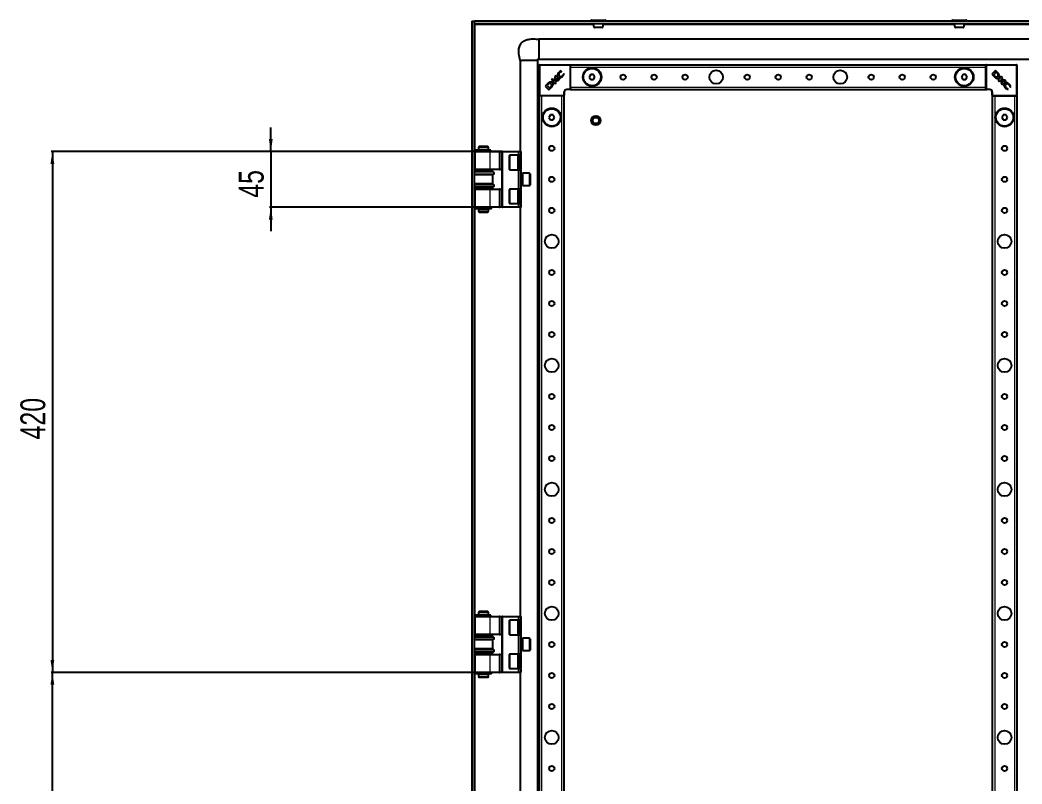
# Model space of a CAD drawing. Header units: millimetres. Extents: x -1134 to 2940, y -1538 to 1219.
# Drawn here: x -1134 to -326, y -59 to 557 of the extents above; entities that cross this region are included whole.
import ezdxf

# ---------------------------------------------------------------- set-up
doc = ezdxf.new("R2010")
doc.units = ezdxf.units.MM
doc.layers.add('FORMAT', color=7, linetype='Continuous')
doc.styles.add('SLDTEXTSTYLE0', font='TXT', dxfattribs={"width": 0.75})
doc.dimstyles.new('SLDDIMSTYLE0', dxfattribs={"dimtxt": 20, "dimasz": 10, "dimexe": 0, "dimexo": 0.0625, "dimgap": 5, "dimtad": 2, "dimdec": 1, "dimrnd": 1e-09, "dimzin": 12, "dimdsep": 46, "dimtxsty": 'SLDTEXTSTYLE0', "dimsah": 1, "dimcen": 0.09, "dimadec": 0, "dimazin": 3, "dimtfac": 1, "dimtofl": 0, "dimtmove": 0, "dimatfit": 3, "dimfxl": 0, "dimfrac": 2, "dimtolj": 1, "dimtzin": 12, "dimarcsym": 0})
doc.dimstyles.new('SLDDIMSTYLE1', dxfattribs={"dimtxt": 20, "dimasz": 10, "dimexe": 0, "dimexo": 0.0625, "dimgap": 5, "dimtad": 2, "dimdec": 1, "dimrnd": 1e-09, "dimzin": 12, "dimdsep": 46, "dimtxsty": 'SLDTEXTSTYLE0', "dimsah": 1, "dimcen": 0.09, "dimadec": 0, "dimazin": 3, "dimtfac": 1, "dimtmove": 0, "dimatfit": 0, "dimfxl": 0, "dimfrac": 2, "dimtolj": 1, "dimtzin": 12, "dimarcsym": 0})

# ---------------------------------------------------------------- blocks, each defined once
blk = doc.blocks.new('_D_6')
at = {"layer": 'FORMAT'}
for p, q in [((-766.75, 451.28), (-1108.51, 451.28)), ((-1107.51, 451.28), (-1107.51, 31.28)), ((-755.14, 31.28), (-1108.51, 31.28))]:
    blk.add_line(p, q, dxfattribs=at)
for points in [[(-1107.51, 451.28), (-1109.05, 441.28), (-1105.98, 441.28)], [(-1107.51, 31.28), (-1105.98, 41.28), (-1109.05, 41.28)]]:
    blk.add_solid(points, dxfattribs=at)
at = {"layer": 'FORMAT', "insert": (-1133.3, 219.12), "char_height": 20, "attachment_point": 1, "rotation": 90, "style": 'SLDTEXTSTYLE0'}
blk.add_mtext('420', dxfattribs=at)
blk = doc.blocks.new('_D_7')
at = {"layer": 'FORMAT'}
for p, q in [((-744.75, 31.28), (-1108.51, 31.28)), ((-1107.51, -473.72), (-1107.51, 31.28)), ((-744.75, -473.72), (-1108.51, -473.72))]:
    blk.add_line(p, q, dxfattribs=at)
for points in [[(-1107.51, 31.28), (-1109.05, 21.28), (-1105.98, 21.28)], [(-1107.51, -473.72), (-1105.98, -463.72), (-1109.05, -463.72)]]:
    blk.add_solid(points, dxfattribs=at)
at = {"layer": 'FORMAT', "insert": (-1133.3, -243.38), "char_height": 20, "attachment_point": 1, "rotation": 90, "style": 'SLDTEXTSTYLE0'}
blk.add_mtext('505', dxfattribs=at)
blk = doc.blocks.new('_D_10')
at = {"layer": 'FORMAT'}
for p, q in [((-931.44, 451.28), (-931.44, 470.51)), ((-744.75, 451.28), (-932.44, 451.28)), ((-931.44, 451.28), (-931.44, 406.28)), ((-744.75, 406.28), (-932.44, 406.28)), ((-931.44, 406.28), (-931.44, 387.05))]:
    blk.add_line(p, q, dxfattribs=at)
for points in [[(-931.44, 451.28), (-929.91, 461.28), (-932.98, 461.28)], [(-931.44, 406.28), (-932.98, 396.28), (-929.91, 396.28)]]:
    blk.add_solid(points, dxfattribs=at)
at = {"layer": 'FORMAT', "insert": (-957.23, 414), "char_height": 20, "attachment_point": 1, "rotation": 90, "style": 'SLDTEXTSTYLE0'}
blk.add_mtext('45', dxfattribs=at)

msp = doc.modelspace()

# ---------------------------------------------------------------- linework, layer by layer
at = {"color": 7, "linetype": 'Continuous', "lineweight": 25}
for p, q in [((-672.94, 557.28), (-661.94, 557.28)), ((-381.94, 557.28), (-373.43, 557.28)), ((-373.43, 557.28), (-370.94, 557.28)), ((-769.44, 556.28), (-769.44, -998.72)), ((-769.44, 556.28), (-767.44, 556.28)), ((-767.44, 556.28), (-767.44, -998.72)), ((-276.74, 556.28), (-767.14, 556.28)), ((-767.14, 554.28), (-767.14, 556.28)), ((-276.74, 554.28), (-767.14, 554.28)), ((-766.84, 553.68), (-767.04, 554.28)), ((-673.19, 557.03), (-673.19, 556.28)), ((-661.69, 556.28), (-661.69, 557.03)), ((-382.19, 557.03), (-382.19, 556.28)), ((-370.69, 556.28), (-370.69, 557.03)), ((-715.44, 541.78), (-715.44, 526.11)), ((-282.44, 541.78), (-715.44, 541.78)), ((-715.44, 525.78), (-290.56, 525.78)), ((-730.44, 524.78), (-730.44, 451.28)), ((-727.16, 524.78), (-729.46, 524.78)), ((-727.01, 524.78), (-727.16, 524.78)), ((-719.87, 524.78), (-727.01, 524.78)), ((-719.81, 524.78), (-719.87, 524.78)), ((-717.42, 524.78), (-719.81, 524.78)), ((-716.55, 524.78), (-717.42, 524.78)), ((-716.44, 524.78), (-716.44, -967.22)), ((-714.94, 496.58), (-714.94, 520.98)), ((-714.64, 521.28), (-690.24, 521.28)), ((-689.94, 520.98), (-689.94, 521.28)), ((-689.94, 521.28), (-354.94, 521.28)), ((-689.94, 520.98), (-689.94, 520.34)), ((-689.94, 519.28), (-689.94, 520.34)), ((-689.94, 503.28), (-689.94, 519.28)), ((-354.94, 520.98), (-354.94, 521.28)), ((-354.94, 520.34), (-354.94, 520.98)), ((-354.94, 519.28), (-354.94, 520.34)), ((-354.94, 503.28), (-354.94, 519.28)), ((-354.64, 521.28), (-330.24, 521.28)), ((-329.94, 520.98), (-329.94, 496.58)), ((-704.24, 509.94), (-705.29, 508.89)), ((-705.29, 508.89), (-702.33, 505.93)), ((-702.85, 508.55), (-704.24, 509.94)), ((-702.36, 511.82), (-702.85, 508.55)), ((-701.57, 512.61), (-702.36, 511.82)), ((-702.04, 509.52), (-701.57, 512.61)), ((-698.57, 509.7), (-702.04, 509.52)), ((-699.85, 508.41), (-698.57, 509.7)), ((-697, 515.74), (-697.34, 516.43)), ((-697.14, 515.6), (-697, 515.74)), ((-695.19, 514.17), (-695.3, 514.06)), ((-694.94, 513.66), (-695.19, 514.17)), ((-673.59, 513.28), (-674.75, 511.28)), ((-674.75, 511.28), (-673.59, 509.28)), ((-671.28, 513.28), (-673.59, 513.28)), ((-673.59, 509.28), (-671.28, 509.28)), ((-670.13, 511.28), (-671.28, 513.28)), ((-671.28, 509.28), (-670.13, 511.28)), ((-373.59, 513.28), (-374.75, 511.28)), ((-374.75, 511.28), (-373.59, 509.28)), ((-371.28, 513.28), (-373.59, 513.28)), ((-373.59, 509.28), (-371.28, 509.28)), ((-370.13, 511.28), (-371.28, 513.28)), ((-371.28, 509.28), (-370.13, 511.28)), ((-347.33, 516.64), (-350.29, 513.68)), ((-350.29, 513.68), (-348.4, 511.79)), ((-346.63, 515.11), (-348.81, 512.93)), ((-348.81, 512.93), (-348.13, 512.27)), ((-348.4, 511.79), (-348.38, 511.77)), ((-345.34, 514.64), (-347.33, 516.64)), ((-345.89, 514.39), (-346.63, 515.11)), ((-342.33, 511.63), (-345.29, 508.67)), ((-344.23, 507.61), (-342.99, 508.86)), ((-342.99, 508.86), (-342.81, 506.2)), ((-342.67, 509.2), (-341.28, 510.59)), ((-339.41, 508.71), (-342.67, 509.2)), ((-341.28, 510.59), (-342.33, 511.63)), ((-708.3, 505.88), (-710.29, 503.89)), ((-710.29, 503.89), (-707.33, 500.93)), ((-708.05, 505.33), (-708.77, 504.59)), ((-708.77, 504.59), (-706.59, 502.41)), ((-707.33, 500.93), (-705.44, 502.82)), ((-706.59, 502.41), (-705.93, 503.09)), ((-705.44, 502.82), (-705.42, 502.84)), ((-702.51, 508.23), (-699.85, 508.41)), ((-701.27, 506.99), (-702.51, 508.23)), ((-702.33, 505.93), (-701.27, 506.99)), ((-690.24, 501.28), (-692.94, 501.28)), ((-689.94, 502.23), (-689.94, 503.28)), ((-689.94, 502.23), (-689.94, 501.58)), ((-689.94, 501.28), (-689.94, 501.58)), ((-689.94, 501.28), (-354.94, 501.28)), ((-354.94, 502.23), (-354.94, 503.28)), ((-354.94, 501.58), (-354.94, 502.23)), ((-354.94, 501.28), (-354.94, 501.58)), ((-351.94, 501.28), (-354.64, 501.28)), ((-345.29, 508.67), (-344.23, 507.61)), ((-342.81, 506.2), (-341.53, 504.91)), ((-341.71, 508.38), (-338.61, 507.91)), ((-341.53, 504.91), (-341.71, 508.38)), ((-338.61, 507.91), (-339.41, 508.71)), ((-337.57, 501.29), (-337.06, 501.53)), ((-337.06, 501.53), (-337.16, 501.64)), ((-335.62, 503.48), (-335.48, 503.35)), ((-335.48, 503.35), (-334.8, 503.68)), ((-714.94, -938.72), (-714.94, 496.28)), ((-714.64, 496.28), (-714.94, 496.28)), ((-713.99, 496.28), (-714.64, 496.28)), ((-712.94, 496.28), (-713.99, 496.28)), ((-696.94, 496.28), (-712.94, 496.28)), ((-695.89, 496.28), (-696.94, 496.28)), ((-695.24, 496.28), (-695.89, 496.28)), ((-694.94, 496.28), (-695.24, 496.28)), ((-694.94, 499.28), (-694.94, 496.58)), ((-694.94, -938.72), (-694.94, 496.28)), ((-349.94, 496.58), (-349.94, 499.28)), ((-349.94, 496.28), (-349.94, -938.72)), ((-349.94, 496.28), (-349.64, 496.28)), ((-348.99, 496.28), (-349.64, 496.28)), ((-348.99, 496.28), (-347.94, 496.28)), ((-347.94, 496.28), (-331.94, 496.28)), ((-331.94, 496.28), (-330.89, 496.28)), ((-330.24, 496.28), (-330.89, 496.28)), ((-330.24, 496.28), (-329.94, 496.28)), ((-329.94, 496.28), (-329.94, -938.72)), ((-706.09, 480.78), (-707.25, 478.78)), ((-707.25, 478.78), (-706.09, 476.78)), ((-703.78, 480.78), (-706.09, 480.78)), ((-706.09, 476.78), (-703.78, 476.78)), ((-702.63, 478.78), (-703.78, 480.78)), ((-703.78, 476.78), (-702.63, 478.78)), ((-341.09, 480.78), (-342.25, 478.78)), ((-342.25, 478.78), (-341.09, 476.78)), ((-338.78, 480.78), (-341.09, 480.78)), ((-341.09, 476.78), (-338.78, 476.78)), ((-337.63, 478.78), (-338.78, 480.78)), ((-338.78, 476.78), (-337.63, 478.78)), ((-767.09, 452.48), (-767.09, 451.58)), ((-754.1, 452.48), (-767.09, 452.48)), ((-763.36, 455.53), (-763.94, 454.53)), ((-763.94, 454.53), (-763.94, 452.53)), ((-760.47, 454.53), (-763.94, 454.53)), ((-763.94, 452.53), (-760.47, 452.53)), ((-763.44, 452.53), (-763.44, 452.48)), ((-763.36, 455.53), (-760.39, 455.53)), ((-755.94, 454.53), (-760.47, 454.53)), ((-760.47, 452.53), (-755.94, 452.53)), ((-760.39, 455.53), (-756.52, 455.53)), ((-755.94, 454.53), (-756.52, 455.53)), ((-756.44, 452.48), (-756.44, 452.53)), ((-755.94, 452.53), (-755.94, 454.53)), ((-754.02, 452.48), (-754.1, 452.48)), ((-754.02, 451.58), (-754.02, 452.48)), ((-754, 452.48), (-754.02, 452.48)), ((-754, 451.58), (-754, 452.48)), ((-754.1, 451.58), (-767.09, 451.58)), ((-766.94, 451.08), (-766.94, 436.98)), ((-766.74, 451.28), (-755.13, 451.28)), ((-763.94, 451.53), (-763.94, 451.28)), ((-763.94, 451.53), (-760.47, 451.53)), ((-763.44, 451.58), (-763.44, 451.53)), ((-760.47, 451.53), (-755.94, 451.53)), ((-756.44, 451.53), (-756.44, 451.58)), ((-755.94, 451.28), (-755.94, 451.53)), ((-755.13, 451.28), (-747.24, 451.28)), ((-754.02, 451.58), (-754.1, 451.58)), ((-754, 451.58), (-754.02, 451.58)), ((-746.96, 451.28), (-747.24, 451.28)), ((-746.96, 451.28), (-744.74, 451.28)), ((-744.94, 406.48), (-744.94, 451.08)), ((-744.74, 451.28), (-731.52, 451.28)), ((-738.94, 447.98), (-738.94, 436.88)), ((-731.56, 448.28), (-738.64, 448.28)), ((-731.94, 447.98), (-731.94, 436.88)), ((-730.24, 448.28), (-731.56, 448.28)), ((-731.52, 451.28), (-730.14, 451.28)), ((-731.44, 448.58), (-731.44, 451.08)), ((-729.94, 451.08), (-729.94, 448.58)), ((-729.94, 447.98), (-729.94, 448.58)), ((-729.94, 447.98), (-729.94, 436.88)), ((-755.13, 436.78), (-766.74, 436.78)), ((-763.94, 436.78), (-763.94, 435.78)), ((-755.94, 435.78), (-755.94, 436.78)), ((-747.24, 436.78), (-755.13, 436.78)), ((-747.24, 436.78), (-746.96, 436.78)), ((-746.44, 436.78), (-746.96, 436.78)), ((-738.64, 436.58), (-731.56, 436.58)), ((-731.56, 436.58), (-730.24, 436.58)), ((-731.44, 421.28), (-731.44, 436.28)), ((-729.94, 436.28), (-729.94, 436.88)), ((-729.94, 436.28), (-729.94, 421.28)), ((-767.44, 435.78), (-752.44, 435.78)), ((-752.44, 435.18), (-767.44, 435.18)), ((-752.44, 432.38), (-767.44, 432.38)), ((-752.44, 435.18), (-752.44, 435.78)), ((-751.74, 434.5), (-752.44, 435.18)), ((-752.44, 432.38), (-751.74, 433.07)), ((-752.44, 425.18), (-752.44, 432.38)), ((-728.69, 431.78), (-729.94, 431.78)), ((-723.04, 433.78), (-728.44, 433.78)), ((-728.44, 433.78), (-728.44, 423.78)), ((-722.44, 433.18), (-722.44, 424.38)), ((-752.44, 425.18), (-767.44, 425.18)), ((-752.44, 422.38), (-767.44, 422.38)), ((-767.44, 421.78), (-752.44, 421.78)), ((-766.94, 420.58), (-766.94, 406.48)), ((-766.74, 420.78), (-755.13, 420.78)), ((-763.94, 421.78), (-763.94, 420.78)), ((-755.94, 420.78), (-755.94, 421.78)), ((-755.13, 420.78), (-747.24, 420.78)), ((-751.74, 424.5), (-752.44, 425.18)), ((-752.44, 422.38), (-751.74, 423.07)), ((-752.44, 421.78), (-752.44, 422.38)), ((-746.96, 420.78), (-747.24, 420.78)), ((-746.96, 420.78), (-746.44, 420.78)), ((-738.94, 420.68), (-738.94, 409.58)), ((-731.56, 420.98), (-738.64, 420.98)), ((-731.94, 420.68), (-731.94, 409.58)), ((-730.24, 420.98), (-731.56, 420.98)), ((-729.94, 425.78), (-728.69, 425.78)), ((-729.94, 420.68), (-729.94, 421.28)), ((-729.94, 420.68), (-729.94, 409.58)), ((-728.44, 423.78), (-723.04, 423.78)), ((-767.09, 405.98), (-767.09, 405.08)), ((-753.62, 405.98), (-767.09, 405.98)), ((-753.62, 405.08), (-767.09, 405.08)), ((-755.13, 406.28), (-766.74, 406.28)), ((-763.94, 406.28), (-763.94, 406.03)), ((-763.94, 406.03), (-760.47, 406.03)), ((-763.94, 405.03), (-763.94, 403.03)), ((-763.94, 405.03), (-760.47, 405.03)), ((-763.44, 406.03), (-763.44, 405.98)), ((-763.44, 405.08), (-763.44, 405.03)), ((-760.47, 406.03), (-755.94, 406.03)), ((-760.47, 405.03), (-755.94, 405.03)), ((-756.44, 405.98), (-756.44, 406.03)), ((-756.44, 405.03), (-756.44, 405.08)), ((-755.94, 406.03), (-755.94, 406.28)), ((-755.94, 403.03), (-755.94, 405.03)), ((-747.24, 406.28), (-755.13, 406.28)), ((-753.57, 405.98), (-753.62, 405.98)), ((-753.57, 405.08), (-753.62, 405.08)), ((-753.57, 405.08), (-753.57, 405.98)), ((-747.24, 406.28), (-746.96, 406.28)), ((-744.74, 406.28), (-746.96, 406.28)), ((-731.52, 406.28), (-744.74, 406.28)), ((-738.64, 409.28), (-731.56, 409.28)), ((-731.56, 409.28), (-730.24, 409.28)), ((-730.14, 406.28), (-731.52, 406.28)), ((-731.44, 406.48), (-731.44, 408.98)), ((-730.44, 406.28), (-730.44, 76.28)), ((-729.94, 408.98), (-729.94, 409.58)), ((-729.94, 408.98), (-729.94, 406.48)), ((-763.94, 403.03), (-763.36, 402.03)), ((-763.94, 403.03), (-755.94, 403.03)), ((-756.52, 402.03), (-763.36, 402.03)), ((-756.52, 402.03), (-755.94, 403.03)), ((-767.09, 77.48), (-767.09, 76.58)), ((-754.1, 77.48), (-767.09, 77.48)), ((-754.1, 76.58), (-767.09, 76.58)), ((-766.94, 76.08), (-766.94, 61.98)), ((-766.74, 76.28), (-755.13, 76.28)), ((-763.36, 80.53), (-763.94, 79.53)), ((-763.94, 79.53), (-763.94, 77.53)), ((-760.47, 79.53), (-763.94, 79.53)), ((-763.94, 77.53), (-760.47, 77.53)), ((-763.94, 76.53), (-763.94, 76.28)), ((-763.94, 76.53), (-760.47, 76.53)), ((-763.44, 77.53), (-763.44, 77.48)), ((-763.44, 76.58), (-763.44, 76.53)), ((-763.36, 80.53), (-760.39, 80.53)), ((-755.94, 79.53), (-760.47, 79.53)), ((-760.47, 77.53), (-755.94, 77.53)), ((-760.47, 76.53), (-755.94, 76.53)), ((-760.39, 80.53), (-756.52, 80.53)), ((-755.94, 79.53), (-756.52, 80.53)), ((-756.44, 77.48), (-756.44, 77.53)), ((-756.44, 76.53), (-756.44, 76.58)), ((-755.94, 77.53), (-755.94, 79.53)), ((-755.94, 76.28), (-755.94, 76.53)), ((-755.13, 76.28), (-747.24, 76.28)), ((-754.02, 77.48), (-754.1, 77.48)), ((-754.02, 76.58), (-754.1, 76.58)), ((-754.02, 76.58), (-754.02, 77.48)), ((-754, 77.48), (-754.02, 77.48)), ((-754, 76.58), (-754.02, 76.58)), ((-754, 76.58), (-754, 77.48)), ((-746.96, 76.28), (-747.24, 76.28)), ((-746.96, 76.28), (-744.74, 76.28)), ((-744.94, 31.48), (-744.94, 76.08)), ((-744.74, 76.28), (-731.52, 76.28)), ((-738.94, 72.98), (-738.94, 61.88)), ((-731.56, 73.28), (-738.64, 73.28)), ((-731.94, 72.98), (-731.94, 61.88)), ((-730.24, 73.28), (-731.56, 73.28)), ((-731.52, 76.28), (-730.14, 76.28)), ((-731.44, 73.58), (-731.44, 76.08)), ((-729.94, 76.08), (-729.94, 73.58)), ((-729.94, 72.98), (-729.94, 73.58)), ((-729.94, 72.98), (-729.94, 61.88)), ((-767.44, 60.78), (-752.44, 60.78)), ((-752.44, 60.18), (-767.44, 60.18)), ((-752.44, 57.38), (-767.44, 57.38)), ((-755.13, 61.78), (-766.74, 61.78)), ((-763.94, 61.78), (-763.94, 60.78)), ((-755.94, 60.78), (-755.94, 61.78)), ((-747.24, 61.78), (-755.13, 61.78)), ((-752.44, 60.18), (-752.44, 60.78)), ((-751.74, 59.5), (-752.44, 60.18)), ((-752.44, 57.38), (-751.74, 58.07)), ((-752.44, 50.18), (-752.44, 57.38)), ((-747.24, 61.78), (-746.96, 61.78)), ((-746.44, 61.78), (-746.96, 61.78)), ((-738.64, 61.58), (-731.56, 61.58)), ((-731.56, 61.58), (-730.24, 61.58)), ((-731.44, 46.28), (-731.44, 61.28)), ((-729.94, 61.28), (-729.94, 61.88)), ((-729.94, 61.28), (-729.94, 46.28)), ((-728.69, 56.78), (-729.94, 56.78)), ((-723.04, 58.78), (-728.44, 58.78)), ((-728.44, 58.78), (-728.44, 48.78)), ((-722.44, 58.18), (-722.44, 49.38)), ((-752.44, 50.18), (-767.44, 50.18)), ((-751.74, 49.5), (-752.44, 50.18)), ((-729.94, 50.78), (-728.69, 50.78)), ((-728.44, 48.78), (-723.04, 48.78)), ((-752.44, 47.38), (-767.44, 47.38)), ((-767.44, 46.78), (-752.44, 46.78)), ((-766.94, 45.58), (-766.94, 31.48)), ((-766.74, 45.78), (-755.13, 45.78)), ((-763.94, 46.78), (-763.94, 45.78)), ((-755.94, 45.78), (-755.94, 46.78)), ((-755.13, 45.78), (-747.24, 45.78)), ((-752.44, 47.38), (-751.74, 48.07)), ((-752.44, 46.78), (-752.44, 47.38)), ((-746.96, 45.78), (-747.24, 45.78)), ((-746.96, 45.78), (-746.44, 45.78)), ((-738.94, 45.68), (-738.94, 34.58)), ((-731.56, 45.98), (-738.64, 45.98)), ((-731.94, 45.68), (-731.94, 34.58)), ((-730.24, 45.98), (-731.56, 45.98)), ((-729.94, 45.68), (-729.94, 46.28)), ((-729.94, 45.68), (-729.94, 34.58)), ((-738.64, 34.28), (-731.56, 34.28)), ((-731.56, 34.28), (-730.24, 34.28)), ((-731.44, 31.48), (-731.44, 33.98)), ((-729.94, 33.98), (-729.94, 34.58)), ((-729.94, 33.98), (-729.94, 31.48)), ((-767.09, 30.98), (-767.09, 30.08)), ((-753.62, 30.98), (-767.09, 30.98)), ((-753.62, 30.08), (-767.09, 30.08)), ((-755.13, 31.28), (-766.74, 31.28)), ((-763.94, 31.28), (-763.94, 31.03)), ((-763.94, 31.03), (-760.47, 31.03)), ((-763.94, 30.03), (-763.94, 28.03)), ((-763.94, 30.03), (-760.47, 30.03)), ((-763.94, 28.03), (-763.36, 27.03)), ((-763.94, 28.03), (-755.94, 28.03)), ((-763.44, 31.03), (-763.44, 30.98)), ((-763.44, 30.08), (-763.44, 30.03)), ((-756.52, 27.03), (-763.36, 27.03)), ((-760.47, 31.03), (-755.94, 31.03)), ((-760.47, 30.03), (-755.94, 30.03)), ((-756.52, 27.03), (-755.94, 28.03)), ((-756.44, 30.98), (-756.44, 31.03)), ((-756.44, 30.03), (-756.44, 30.08)), ((-755.94, 31.03), (-755.94, 31.28)), ((-755.94, 28.03), (-755.94, 30.03)), ((-747.24, 31.28), (-755.13, 31.28)), ((-753.57, 30.98), (-753.62, 30.98)), ((-753.57, 30.08), (-753.62, 30.08)), ((-753.57, 30.08), (-753.57, 30.98)), ((-747.24, 31.28), (-746.96, 31.28)), ((-744.74, 31.28), (-746.96, 31.28)), ((-731.52, 31.28), (-744.74, 31.28)), ((-730.14, 31.28), (-731.52, 31.28)), ((-730.44, 31.28), (-730.44, -473.72))]:
    msp.add_line(p, q, dxfattribs=at)
at = {"color": 8, "linetype": 'Continuous', "lineweight": 18}
for p, q in [((-766.84, 452.48), (-766.84, 553.68)), ((-766.84, 553.68), (-671.41, 553.68)), ((-661.69, 557.03), (-673.19, 557.03)), ((-663.47, 553.68), (-380.41, 553.68)), ((-373.29, 557.03), (-382.19, 557.03)), ((-370.69, 557.03), (-373.29, 557.03)), ((-372.47, 553.68), (-277.04, 553.68)), ((-714.64, 520.98), (-714.94, 520.98)), ((-714.64, 520.98), (-714.64, 521.28)), ((-714.64, 520.98), (-714.64, 496.58)), ((-690.24, 520.98), (-714.64, 520.98)), ((-690.24, 521.28), (-690.24, 520.98)), ((-690.24, 501.58), (-690.24, 520.98)), ((-689.94, 520.98), (-690.24, 520.98)), ((-689.94, 519.28), (-354.94, 519.28)), ((-354.64, 520.98), (-354.94, 520.98)), ((-354.64, 520.98), (-354.64, 521.28)), ((-354.64, 520.98), (-354.64, 501.58)), ((-330.24, 520.98), (-354.64, 520.98)), ((-330.24, 520.98), (-330.24, 521.28)), ((-330.24, 496.58), (-330.24, 520.98)), ((-330.24, 520.98), (-329.94, 520.98)), ((-692.94, 501.58), (-690.24, 501.58)), ((-692.94, 501.28), (-692.94, 501.58)), ((-690.24, 501.58), (-690.24, 501.28)), ((-689.94, 501.58), (-690.24, 501.58)), ((-689.94, 503.28), (-354.94, 503.28)), ((-354.64, 501.58), (-354.94, 501.58)), ((-354.64, 501.28), (-354.64, 501.58)), ((-354.64, 501.58), (-351.94, 501.58)), ((-351.94, 501.28), (-351.94, 501.58)), ((-714.64, 496.58), (-714.94, 496.58)), ((-714.64, 496.58), (-695.24, 496.58)), ((-714.64, 496.58), (-714.64, 496.28)), ((-712.94, -938.72), (-712.94, 496.28)), ((-696.94, -938.72), (-696.94, 496.28)), ((-695.24, 496.58), (-695.24, 499.28)), ((-694.94, 499.28), (-695.24, 499.28)), ((-695.24, 496.58), (-695.24, 496.28)), ((-694.94, 496.58), (-695.24, 496.58)), ((-349.94, 499.28), (-349.64, 499.28)), ((-349.64, 496.58), (-349.94, 496.58)), ((-349.64, 499.28), (-349.64, 496.58)), ((-349.64, 496.58), (-330.24, 496.58)), ((-349.64, 496.28), (-349.64, 496.58)), ((-347.94, 496.28), (-347.94, -938.72)), ((-331.94, 496.28), (-331.94, -938.72)), ((-330.24, 496.28), (-330.24, 496.58)), ((-329.94, 496.58), (-330.24, 496.58)), ((-754.1, 451.58), (-754.1, 452.48)), ((-754.99, 451.08), (-766.94, 451.08)), ((-766.84, 451.26), (-766.84, 451.58)), ((-754.99, 451.08), (-754.99, 436.98)), ((-747.1, 451.08), (-754.99, 451.08)), ((-747.1, 436.98), (-747.1, 451.08)), ((-746.96, 451.08), (-747.1, 451.08)), ((-746.96, 451.08), (-746.96, 451.28)), ((-746.96, 451.08), (-746.96, 436.98)), ((-744.94, 451.08), (-746.96, 451.08)), ((-744.94, 451.08), (-744.74, 451.08)), ((-744.74, 451.28), (-744.74, 451.08)), ((-731.44, 451.08), (-744.74, 451.08)), ((-744.74, 451.08), (-744.74, 406.48)), ((-739.24, 436.88), (-739.24, 447.98)), ((-739.24, 447.98), (-738.94, 447.98)), ((-738.94, 447.98), (-738.64, 447.98)), ((-738.64, 448.58), (-731.44, 448.58)), ((-738.64, 448.58), (-738.64, 448.28)), ((-738.64, 448.28), (-738.64, 447.98)), ((-732.24, 447.98), (-738.64, 447.98)), ((-738.64, 447.98), (-738.64, 436.88)), ((-732.24, 448.28), (-732.24, 447.98)), ((-732.24, 447.98), (-731.94, 447.98)), ((-732.24, 436.88), (-732.24, 447.98)), ((-731.94, 447.98), (-731.64, 447.98)), ((-731.64, 448.28), (-731.64, 447.98)), ((-730.24, 447.98), (-731.64, 447.98)), ((-731.64, 447.98), (-731.64, 436.88)), ((-729.94, 451.08), (-731.44, 451.08)), ((-731.44, 448.58), (-729.94, 448.58)), ((-730.24, 448.28), (-730.24, 447.98)), ((-729.94, 447.98), (-730.24, 447.98)), ((-730.24, 436.88), (-730.24, 447.98)), ((-766.94, 436.98), (-754.99, 436.98)), ((-766.84, 435.78), (-766.84, 436.81)), ((-754.99, 436.98), (-747.1, 436.98)), ((-746.96, 436.98), (-747.1, 436.98)), ((-746.96, 436.78), (-746.96, 436.98)), ((-746.96, 436.98), (-746.44, 436.98)), ((-746.44, 436.78), (-746.44, 436.98)), ((-738.94, 436.88), (-739.24, 436.88)), ((-738.64, 436.88), (-738.94, 436.88)), ((-738.64, 436.88), (-732.24, 436.88)), ((-738.64, 436.88), (-738.64, 436.58)), ((-738.64, 436.58), (-738.64, 436.28)), ((-731.44, 436.28), (-738.64, 436.28)), ((-732.24, 436.88), (-732.24, 436.58)), ((-731.94, 436.88), (-732.24, 436.88)), ((-731.64, 436.88), (-731.94, 436.88)), ((-731.64, 436.88), (-730.24, 436.88)), ((-731.64, 436.88), (-731.64, 436.58)), ((-729.94, 436.28), (-731.44, 436.28)), ((-730.24, 436.88), (-730.24, 436.58)), ((-730.24, 436.88), (-729.94, 436.88)), ((-751.74, 434.5), (-767.44, 434.5)), ((-751.74, 433.07), (-767.44, 433.07)), ((-728.69, 428.78), (-728.69, 431.78)), ((-728.69, 425.78), (-728.69, 428.78)), ((-723.04, 423.78), (-723.04, 433.78)), ((-751.74, 424.5), (-767.44, 424.5)), ((-751.74, 423.07), (-767.44, 423.07)), ((-754.99, 420.58), (-766.94, 420.58)), ((-766.84, 420.76), (-766.84, 421.78)), ((-754.99, 420.58), (-754.99, 406.48)), ((-747.1, 420.58), (-754.99, 420.58)), ((-747.1, 406.48), (-747.1, 420.58)), ((-747.1, 420.58), (-746.96, 420.58)), ((-746.96, 420.58), (-746.96, 420.78)), ((-746.96, 420.58), (-746.96, 406.48)), ((-746.44, 420.58), (-746.96, 420.58)), ((-746.44, 420.58), (-746.44, 420.78)), ((-739.24, 409.58), (-739.24, 420.68)), ((-739.24, 420.68), (-738.94, 420.68)), ((-738.94, 420.68), (-738.64, 420.68)), ((-738.64, 421.28), (-731.44, 421.28)), ((-738.64, 420.98), (-738.64, 421.28)), ((-738.64, 420.98), (-738.64, 420.68)), ((-732.24, 420.68), (-738.64, 420.68)), ((-738.64, 420.68), (-738.64, 409.58)), ((-732.24, 420.98), (-732.24, 420.68)), ((-732.24, 420.68), (-731.94, 420.68)), ((-732.24, 409.58), (-732.24, 420.68)), ((-731.94, 420.68), (-731.64, 420.68)), ((-731.64, 420.68), (-731.64, 420.98)), ((-730.24, 420.68), (-731.64, 420.68)), ((-731.64, 420.68), (-731.64, 409.58)), ((-731.44, 421.28), (-729.94, 421.28)), ((-730.24, 420.68), (-730.24, 420.98)), ((-730.24, 420.68), (-729.94, 420.68)), ((-730.24, 409.58), (-730.24, 420.68)), ((-766.94, 406.48), (-754.99, 406.48)), ((-766.84, 405.98), (-766.84, 406.31)), ((-766.84, 77.48), (-766.84, 405.08)), ((-754.99, 406.48), (-747.1, 406.48)), ((-753.62, 405.08), (-753.62, 405.98)), ((-747.1, 406.48), (-746.96, 406.48)), ((-746.96, 406.28), (-746.96, 406.48)), ((-746.96, 406.48), (-744.94, 406.48)), ((-744.74, 406.48), (-744.94, 406.48)), ((-744.74, 406.48), (-731.44, 406.48)), ((-744.74, 406.48), (-744.74, 406.28)), ((-739.24, 409.58), (-738.94, 409.58)), ((-738.94, 409.58), (-738.64, 409.58)), ((-738.64, 409.58), (-732.24, 409.58)), ((-738.64, 409.58), (-738.64, 409.28)), ((-738.64, 408.98), (-738.64, 409.28)), ((-731.44, 408.98), (-738.64, 408.98)), ((-732.24, 409.58), (-732.24, 409.28)), ((-732.24, 409.58), (-731.94, 409.58)), ((-731.94, 409.58), (-731.64, 409.58)), ((-731.64, 409.28), (-731.64, 409.58)), ((-731.64, 409.58), (-730.24, 409.58)), ((-729.94, 408.98), (-731.44, 408.98)), ((-731.44, 406.48), (-729.94, 406.48)), ((-730.24, 409.28), (-730.24, 409.58)), ((-730.24, 409.58), (-729.94, 409.58)), ((-754.99, 76.08), (-766.94, 76.08)), ((-766.84, 76.26), (-766.84, 76.58)), ((-754.99, 76.08), (-754.99, 61.98)), ((-747.1, 76.08), (-754.99, 76.08)), ((-754.1, 76.58), (-754.1, 77.48)), ((-747.1, 61.98), (-747.1, 76.08)), ((-746.96, 76.08), (-747.1, 76.08)), ((-746.96, 76.08), (-746.96, 76.28)), ((-746.96, 76.08), (-746.96, 61.98)), ((-744.94, 76.08), (-746.96, 76.08)), ((-744.94, 76.08), (-744.74, 76.08)), ((-744.74, 76.28), (-744.74, 76.08)), ((-731.44, 76.08), (-744.74, 76.08)), ((-744.74, 76.08), (-744.74, 31.48)), ((-739.24, 61.88), (-739.24, 72.98)), ((-739.24, 72.98), (-738.94, 72.98)), ((-738.94, 72.98), (-738.64, 72.98)), ((-738.64, 73.58), (-731.44, 73.58)), ((-738.64, 73.58), (-738.64, 73.28)), ((-738.64, 73.28), (-738.64, 72.98)), ((-732.24, 72.98), (-738.64, 72.98)), ((-738.64, 72.98), (-738.64, 61.88)), ((-732.24, 73.28), (-732.24, 72.98)), ((-732.24, 72.98), (-731.94, 72.98)), ((-732.24, 61.88), (-732.24, 72.98)), ((-731.94, 72.98), (-731.64, 72.98)), ((-731.64, 73.28), (-731.64, 72.98)), ((-730.24, 72.98), (-731.64, 72.98)), ((-731.64, 72.98), (-731.64, 61.88)), ((-729.94, 76.08), (-731.44, 76.08)), ((-731.44, 73.58), (-729.94, 73.58)), ((-730.24, 73.28), (-730.24, 72.98)), ((-729.94, 72.98), (-730.24, 72.98)), ((-730.24, 61.88), (-730.24, 72.98)), ((-751.74, 59.5), (-767.44, 59.5)), ((-751.74, 58.07), (-767.44, 58.07)), ((-766.94, 61.98), (-754.99, 61.98)), ((-766.84, 60.78), (-766.84, 61.81)), ((-754.99, 61.98), (-747.1, 61.98)), ((-746.96, 61.98), (-747.1, 61.98)), ((-746.96, 61.78), (-746.96, 61.98)), ((-746.96, 61.98), (-746.44, 61.98)), ((-746.44, 61.78), (-746.44, 61.98)), ((-738.94, 61.88), (-739.24, 61.88)), ((-738.64, 61.88), (-738.94, 61.88)), ((-738.64, 61.88), (-732.24, 61.88)), ((-738.64, 61.88), (-738.64, 61.58)), ((-738.64, 61.58), (-738.64, 61.28)), ((-731.44, 61.28), (-738.64, 61.28)), ((-732.24, 61.88), (-732.24, 61.58)), ((-731.94, 61.88), (-732.24, 61.88)), ((-731.64, 61.88), (-731.94, 61.88)), ((-731.64, 61.88), (-730.24, 61.88)), ((-731.64, 61.88), (-731.64, 61.58)), ((-729.94, 61.28), (-731.44, 61.28)), ((-730.24, 61.88), (-730.24, 61.58)), ((-730.24, 61.88), (-729.94, 61.88)), ((-728.69, 53.78), (-728.69, 56.78)), ((-723.04, 48.78), (-723.04, 58.78)), ((-751.74, 49.5), (-767.44, 49.5)), ((-728.69, 50.78), (-728.69, 53.78)), ((-751.74, 48.07), (-767.44, 48.07)), ((-754.99, 45.58), (-766.94, 45.58)), ((-766.84, 45.76), (-766.84, 46.78)), ((-754.99, 45.58), (-754.99, 31.48)), ((-747.1, 45.58), (-754.99, 45.58)), ((-747.1, 31.48), (-747.1, 45.58)), ((-747.1, 45.58), (-746.96, 45.58)), ((-746.96, 45.58), (-746.96, 45.78)), ((-746.96, 45.58), (-746.96, 31.48)), ((-746.44, 45.58), (-746.96, 45.58)), ((-746.44, 45.58), (-746.44, 45.78)), ((-739.24, 34.58), (-739.24, 45.68)), ((-739.24, 45.68), (-738.94, 45.68)), ((-738.94, 45.68), (-738.64, 45.68)), ((-738.64, 46.28), (-731.44, 46.28)), ((-738.64, 45.98), (-738.64, 46.28)), ((-738.64, 45.98), (-738.64, 45.68)), ((-732.24, 45.68), (-738.64, 45.68)), ((-738.64, 45.68), (-738.64, 34.58)), ((-732.24, 45.98), (-732.24, 45.68)), ((-732.24, 45.68), (-731.94, 45.68)), ((-732.24, 34.58), (-732.24, 45.68)), ((-731.94, 45.68), (-731.64, 45.68)), ((-731.64, 45.68), (-731.64, 45.98)), ((-730.24, 45.68), (-731.64, 45.68)), ((-731.64, 45.68), (-731.64, 34.58)), ((-731.44, 46.28), (-729.94, 46.28)), ((-730.24, 45.68), (-730.24, 45.98)), ((-730.24, 45.68), (-729.94, 45.68)), ((-730.24, 34.58), (-730.24, 45.68)), ((-739.24, 34.58), (-738.94, 34.58)), ((-738.94, 34.58), (-738.64, 34.58)), ((-738.64, 34.58), (-732.24, 34.58)), ((-738.64, 34.58), (-738.64, 34.28)), ((-738.64, 33.98), (-738.64, 34.28)), ((-731.44, 33.98), (-738.64, 33.98)), ((-732.24, 34.58), (-732.24, 34.28)), ((-732.24, 34.58), (-731.94, 34.58)), ((-731.94, 34.58), (-731.64, 34.58)), ((-731.64, 34.28), (-731.64, 34.58)), ((-731.64, 34.58), (-730.24, 34.58)), ((-729.94, 33.98), (-731.44, 33.98)), ((-730.24, 34.28), (-730.24, 34.58)), ((-730.24, 34.58), (-729.94, 34.58)), ((-766.94, 31.48), (-754.99, 31.48)), ((-766.84, 30.98), (-766.84, 31.31)), ((-766.84, -472.52), (-766.84, 30.08)), ((-754.99, 31.48), (-747.1, 31.48)), ((-753.62, 30.08), (-753.62, 30.98)), ((-747.1, 31.48), (-746.96, 31.48)), ((-746.96, 31.28), (-746.96, 31.48)), ((-746.96, 31.48), (-744.94, 31.48)), ((-744.74, 31.48), (-744.94, 31.48)), ((-744.74, 31.48), (-731.44, 31.48)), ((-744.74, 31.48), (-744.74, 31.28)), ((-731.44, 31.48), (-729.94, 31.48))]:
    msp.add_line(p, q, dxfattribs=at)
at = {"color": 7, "linetype": 'Continuous', "lineweight": 25}
for centre, radius in [((-672.44, 511.28), 7.5), ((-672.44, 511.28), 7), ((-372.44, 511.28), 7.5), ((-372.44, 511.28), 7), ((-647.44, 511.28), 2.1), ((-622.44, 511.28), 2.1), ((-597.44, 511.28), 2.1), ((-572.44, 511.28), 5.5), ((-547.44, 511.28), 2.1), ((-522.44, 511.28), 2.1), ((-497.44, 511.28), 2.1), ((-472.44, 511.28), 5.5), ((-447.44, 511.28), 2.1), ((-422.44, 511.28), 2.1), ((-397.44, 511.28), 2.1), ((-704.94, 478.78), 7.5), ((-704.94, 478.78), 7), ((-339.94, 478.78), 7.5), ((-339.94, 478.78), 7), ((-669.44, 476.28), 3.75), ((-669.44, 476.28), 3), ((-669.44, 476.28), 2.5), ((-704.94, 453.78), 2.1), ((-339.94, 453.78), 2.1), ((-704.94, 428.78), 2.1), ((-339.94, 428.78), 2.1), ((-704.94, 403.78), 2.1), ((-339.94, 403.78), 2.1), ((-704.94, 378.78), 5.5), ((-339.94, 378.78), 5.5), ((-704.94, 353.78), 2.1), ((-339.94, 353.78), 2.1), ((-704.94, 328.78), 2.1), ((-339.94, 328.78), 2.1), ((-704.94, 303.78), 2.1), ((-339.94, 303.78), 2.1), ((-704.94, 278.78), 5.5), ((-339.94, 278.78), 5.5), ((-704.94, 253.78), 2.1), ((-339.94, 253.78), 2.1), ((-704.94, 228.78), 2.1), ((-339.94, 228.78), 2.1), ((-704.94, 203.78), 2.1), ((-339.94, 203.78), 2.1), ((-704.94, 178.78), 5.5), ((-339.94, 178.78), 5.5), ((-704.94, 153.78), 2.1), ((-339.94, 153.78), 2.1), ((-704.94, 128.78), 2.1), ((-339.94, 128.78), 2.1), ((-704.94, 103.78), 2.1), ((-339.94, 103.78), 2.1), ((-704.94, 78.78), 5.5), ((-339.94, 78.78), 5.5), ((-704.94, 53.78), 2.1), ((-339.94, 53.78), 2.1), ((-704.94, 28.78), 2.1), ((-339.94, 28.78), 2.1), ((-704.94, 3.78), 2.1), ((-339.94, 3.78), 2.1), ((-704.94, -21.22), 5.5), ((-339.94, -21.22), 5.5), ((-704.94, -46.22), 2.1), ((-339.94, -46.22), 2.1)]:
    msp.add_circle(centre, radius, dxfattribs=at)
for centre, radius, start, end in [((-672.94, 557.03), 0.25, 90, 180), ((-661.94, 557.03), 0.25, 0, 90), ((-381.94, 557.03), 0.25, 90, 180), ((-370.94, 557.03), 0.25, 0, 90), ((-670.55, 551.78), 0.5, 195.31604, 270.02276), ((-664.33, 551.78), 0.5, 269.99815, 345.40011), ((-379.55, 551.78), 0.5, 195.24646, 270.04596), ((-373.33, 551.78), 0.5, 269.96367, 344.83397), ((-714.64, 520.98), 0.3, 90, 180), ((-690.24, 520.98), 0.3, 0, 90), ((-354.64, 520.98), 0.3, 90, 180), ((-330.24, 520.98), 0.3, 0, 90), ((-697.43, 513.29), 1.97, 128.45405, 215.887), ((-697.87, 513.69), 1.94, 233.30966, 322.34638), ((-350.36, 510.21), 6.12, 36.98881, 43.07444), ((-348.55, 510.98), 4.87, 20.34448, 48.77765), ((-704.64, 502.67), 4.87, 110.34448, 138.77765), ((-703.87, 500.86), 6.12, 126.98881, 133.07444), ((-692.94, 499.28), 2, 90, 180), ((-690.24, 501.58), 0.3, 270, 360), ((-354.64, 501.58), 0.3, 180, 270), ((-351.94, 499.28), 2, 0, 90), ((-337.53, 504.21), 1.94, 143.30966, 232.34638), ((-337.94, 503.77), 1.97, 38.45405, 125.887), ((-714.64, 496.58), 0.3, 180, 270), ((-695.24, 496.58), 0.3, 270, 0), ((-349.64, 496.58), 0.3, 180, 270), ((-330.24, 496.58), 0.3, 270, 0), ((-766.74, 451.08), 0.2, 90, 180), ((-744.74, 451.08), 0.2, 90, 180), ((-738.64, 447.98), 0.3, 90, 180), ((-731.64, 447.98), 0.3, 90, 180), ((-730.24, 448.58), 0.3, 270, 0), ((-730.14, 451.08), 0.2, 0, 90), ((-766.74, 436.98), 0.2, 180, 270), ((-746.44, 435.28), 1.5, 0, 90), ((-738.64, 436.88), 0.3, 180, 270), ((-731.64, 436.88), 0.3, 180, 270), ((-730.24, 436.28), 0.3, 0, 90), ((-752.44, 433.78), 1, 314.427, 45.573), ((-728.69, 432.03), 0.25, 270, 360), ((-723.04, 433.18), 0.6, 360, 90), ((-766.74, 420.58), 0.2, 90, 180), ((-752.44, 423.78), 1, 314.427, 45.573), ((-746.44, 422.28), 1.5, 270, 0), ((-738.64, 420.68), 0.3, 90, 180), ((-731.64, 420.68), 0.3, 90, 180), ((-730.24, 421.28), 0.3, 270, 0), ((-728.69, 425.53), 0.25, 0, 90), ((-723.04, 424.38), 0.6, 270, 0), ((-766.74, 406.48), 0.2, 180, 270), ((-744.74, 406.48), 0.2, 180, 270), ((-738.64, 409.58), 0.3, 180, 270), ((-731.64, 409.58), 0.3, 180, 270), ((-730.24, 408.98), 0.3, 0, 90), ((-730.14, 406.48), 0.2, 270, 0), ((-766.74, 76.08), 0.2, 90, 180), ((-744.74, 76.08), 0.2, 90, 180), ((-738.64, 72.98), 0.3, 90, 180), ((-731.64, 72.98), 0.3, 90, 180), ((-730.24, 73.58), 0.3, 270, 0), ((-730.14, 76.08), 0.2, 0, 90), ((-766.74, 61.98), 0.2, 180, 270), ((-752.44, 58.78), 1, 314.427, 45.573), ((-746.44, 60.28), 1.5, 0, 90), ((-738.64, 61.88), 0.3, 180, 270), ((-731.64, 61.88), 0.3, 180, 270), ((-730.24, 61.28), 0.3, 0, 90), ((-728.69, 57.03), 0.25, 270, 360), ((-723.04, 58.18), 0.6, 360, 90), ((-752.44, 48.78), 1, 314.427, 45.573), ((-728.69, 50.53), 0.25, 0, 90), ((-723.04, 49.38), 0.6, 270, 0), ((-766.74, 45.58), 0.2, 90, 180), ((-746.44, 47.28), 1.5, 270, 0), ((-738.64, 45.68), 0.3, 90, 180), ((-731.64, 45.68), 0.3, 90, 180), ((-730.24, 46.28), 0.3, 270, 0), ((-738.64, 34.58), 0.3, 180, 270), ((-731.64, 34.58), 0.3, 180, 270), ((-730.24, 33.98), 0.3, 0, 90), ((-766.74, 31.48), 0.2, 180, 270), ((-744.74, 31.48), 0.2, 180, 270), ((-730.14, 31.48), 0.2, 270, 0)]:
    msp.add_arc(centre, radius, start, end, dxfattribs=at)
at = {"color": 8, "linetype": 'Continuous', "lineweight": 18}
for centre, radius, start, end in [((-692.94, 499.28), 2.3, 90, 180), ((-351.94, 499.28), 2.3, 0, 90), ((-755.17, 451.11), 0.179, 351.95053, 78.57825), ((-747.28, 451.11), 0.179, 351.95053, 78.57825), ((-738.64, 447.98), 0.6, 90, 180), ((-755.17, 436.96), 0.179, 281.42175, 8.04947), ((-747.28, 436.96), 0.179, 281.42175, 8.04947), ((-746.44, 435.28), 1.7, 28.07249, 90), ((-738.64, 436.88), 0.6, 180, 270), ((-755.17, 420.61), 0.179, 351.95053, 78.57825), ((-747.28, 420.61), 0.179, 351.95053, 78.57825), ((-746.44, 422.28), 1.7, 270, 331.92751), ((-738.64, 420.68), 0.6, 90, 180), ((-755.17, 406.46), 0.179, 281.42175, 8.04947), ((-747.28, 406.46), 0.179, 281.42175, 8.04947), ((-738.64, 409.58), 0.6, 180, 270), ((-755.17, 76.11), 0.179, 351.95053, 78.57825), ((-747.28, 76.11), 0.179, 351.95053, 78.57825), ((-738.64, 72.98), 0.6, 90, 180), ((-755.17, 61.96), 0.179, 281.42175, 8.04947), ((-747.28, 61.96), 0.179, 281.42175, 8.04947), ((-746.44, 60.28), 1.7, 28.07249, 90), ((-738.64, 61.88), 0.6, 180, 270), ((-755.17, 45.61), 0.179, 351.95053, 78.57825), ((-747.28, 45.61), 0.179, 351.95053, 78.57825), ((-746.44, 47.28), 1.7, 270, 331.92751), ((-738.64, 45.68), 0.6, 90, 180), ((-738.64, 34.58), 0.6, 180, 270), ((-755.17, 31.46), 0.179, 281.42175, 8.04947), ((-747.28, 31.46), 0.179, 281.42175, 8.04947)]:
    msp.add_arc(centre, radius, start, end, dxfattribs=at)
at = {"color": 7, "linetype": 'Continuous', "lineweight": 25}
for centre, major_axis, start_param, end_param in [((-731.56, 448.58), (0, 0.3), 3.141593, 4.712389), ((-731.52, 451.08), (0, 0.2), 4.712389, 6.283185), ((-731.56, 436.28), (0, 0.3), 4.712389, 6.283185), ((-731.56, 421.28), (0, 0.3), 3.141593, 4.712389), ((-731.56, 408.98), (0, 0.3), 4.712389, 6.283185), ((-731.52, 406.48), (0, 0.2), 3.141593, 4.712389), ((-731.56, 73.58), (0, 0.3), 3.141593, 4.712389), ((-731.52, 76.08), (0, 0.2), 4.712389, 6.283185), ((-731.56, 61.28), (0, 0.3), 4.712389, 6.283185), ((-731.56, 46.28), (0, 0.3), 3.141593, 4.712389), ((-731.56, 33.98), (0, 0.3), 4.712389, 6.283185), ((-731.52, 31.48), (0, 0.2), 3.141593, 4.712389)]:
    msp.add_ellipse(centre, major_axis=major_axis, ratio=0.414214, start_param=start_param, end_param=end_param, dxfattribs=at)
for points, knots in [([(-767.14, 554.58), (-767.17, 554.66), (-767.28, 554.98), (-767.4, 555.55), (-767.43, 556.04), (-767.44, 556.28)], [0, 0, 0, 0, 0.141742, 0.566203, 1, 1, 1, 1]), ([(-671.46, 554.28), (-671.46, 554.15), (-671.44, 553.24), (-671.22, 552.37), (-671.03, 551.63)], [0, 0, 0, 0, 0.14185, 1, 1, 1, 1]), ([(-669.14, 551.28), (-669.33, 551.28), (-669.8, 551.28), (-670.35, 551.28), (-670.48, 551.28), (-670.54, 551.28)], [0, 0, 0, 0, 0.256553, 0.627981, 1, 1, 1, 1]), ([(-664.33, 551.28), (-664.37, 551.28), (-664.45, 551.28), (-665.01, 551.28), (-665.82, 551.28), (-666.81, 551.28), (-667.87, 551.28), (-668.66, 551.28), (-669.05, 551.28), (-669.14, 551.28)], [0, 0, 0, 0, 0.1585142, 0.3172777, 0.4758628, 0.6342467, 0.7924771, 0.950708, 1, 1, 1, 1]), ([(-663.85, 551.63), (-663.66, 552.37), (-663.44, 553.24), (-663.42, 554.15), (-663.42, 554.28)], [0, 0, 0, 0, 0.85815, 1, 1, 1, 1]), ([(-380.46, 554.28), (-380.46, 554.15), (-380.44, 553.24), (-380.22, 552.37), (-380.03, 551.63)], [0, 0, 0, 0, 0.14185, 1, 1, 1, 1]), ([(-373.37, 551.28), (-373.36, 551.28), (-373.31, 551.28), (-373.59, 551.28), (-374.11, 551.28), (-374.83, 551.28), (-375.68, 551.28), (-376.75, 551.28), (-377.77, 551.28), (-378.65, 551.28), (-379.26, 551.28), (-379.56, 551.28), (-379.52, 551.28), (-379.51, 551.28)], [0, 0, 0, 0, 0.03384, 0.141254, 0.248698, 0.315774, 0.423314, 0.530846, 0.63821, 0.745706, 0.853372, 0.960917, 1, 1, 1, 1]), ([(-372.85, 551.63), (-372.66, 552.37), (-372.44, 553.24), (-372.42, 554.15), (-372.42, 554.28)], [0, 0, 0, 0, 0.85815, 1, 1, 1, 1]), ([(-730.44, 524.78), (-730.85, 526.46), (-731.58, 529.5), (-731.67, 533.81), (-730.7, 537.37), (-728.65, 539.82), (-726.01, 541.24), (-722.99, 541.98), (-719.39, 542.19), (-716.82, 541.92), (-715.44, 541.78)], [0, 0, 0, 0, 0.176067, 0.318225, 0.435596, 0.543482, 0.633889, 0.737152, 0.858183, 1, 1, 1, 1]), ([(-716.48, 524.78), (-716.46, 524.92), (-716.43, 525.16), (-716.3, 525.36), (-716.18, 525.45), (-716.13, 525.56), (-716.11, 525.63), (-716.09, 525.68), (-716.08, 525.72), (-716.06, 525.76), (-716.03, 525.8), (-715.97, 525.85), (-715.85, 525.92), (-715.66, 525.95), (-715.52, 525.95), (-715.44, 525.95)], [0, 0, 0, 0, 0.233411, 0.418546, 0.549351, 0.595026, 0.631329, 0.647111, 0.661994, 0.676639, 0.691742, 0.725563, 0.766794, 0.872627, 1, 1, 1, 1]), ([(-715.44, 525.78), (-715.66, 525.63), (-716.07, 525.37), (-716.32, 524.96), (-716.44, 524.78)], [0, 0, 0, 0, 0.556114, 1, 1, 1, 1]), ([(-699.07, 515.19), (-699.4, 514.82), (-700.01, 514.12), (-700.57, 512.95), (-700.7, 512.01), (-700.55, 511.37), (-700.36, 511.14), (-700.27, 511.02)], [0, 0, 0, 0, 0.315674, 0.58952, 0.813199, 0.909026, 1, 1, 1, 1]), ([(-700.27, 511.02), (-700.11, 510.89), (-699.78, 510.6), (-699.08, 510.44), (-698.2, 510.57), (-697.13, 511.13), (-696.44, 511.77), (-696.04, 512.14)], [0, 0, 0, 0, 0.130532, 0.266031, 0.423997, 0.666819, 1, 1, 1, 1]), ([(-697.34, 516.43), (-697.67, 516.24), (-698.3, 515.9), (-698.83, 515.42), (-699.07, 515.19)], [0, 0, 0, 0, 0.5368, 1, 1, 1, 1]), ([(-698.65, 514.83), (-698.39, 515.05), (-697.95, 515.42), (-697.38, 515.55), (-697.14, 515.6)], [0, 0, 0, 0, 0.579608, 1, 1, 1, 1]), ([(-695.3, 514.06), (-695.44, 513.74), (-695.71, 513.17), (-696.13, 512.71), (-696.33, 512.5)], [0, 0, 0, 0, 0.547643, 1, 1, 1, 1]), ([(-696.04, 512.14), (-695.8, 512.41), (-695.37, 512.87), (-695.07, 513.42), (-694.94, 513.66)], [0, 0, 0, 0, 0.577653, 1, 1, 1, 1]), ([(-348.38, 511.77), (-348.31, 511.69), (-348.15, 511.54), (-347.98, 511.39), (-347.9, 511.31)], [0, 0, 0, 0, 0.486421, 1, 1, 1, 1]), ([(-348.13, 512.27), (-347.93, 512.08), (-347.57, 511.73), (-347.03, 511.41), (-346.58, 511.35), (-346.24, 511.41), (-345.88, 511.6), (-345.67, 511.8), (-345.56, 511.91)], [0, 0, 0, 0, 0.274676, 0.503042, 0.607381, 0.716579, 0.843412, 1, 1, 1, 1]), ([(-347.9, 511.31), (-347.75, 511.18), (-347.48, 510.93), (-347.19, 510.72), (-347.05, 510.63)], [0, 0, 0, 0, 0.55183, 1, 1, 1, 1]), ([(-347.05, 510.63), (-346.85, 510.52), (-346.46, 510.32), (-345.83, 510.2), (-345.24, 510.24), (-344.7, 510.44), (-344.27, 510.8), (-343.97, 511.31), (-343.86, 511.97), (-343.94, 512.43), (-343.99, 512.68)], [0, 0, 0, 0, 0.138091, 0.265455, 0.384013, 0.496103, 0.605759, 0.71979, 0.847662, 1, 1, 1, 1]), ([(-345.56, 511.91), (-345.46, 512), (-345.3, 512.18), (-345.12, 512.45), (-345.03, 512.73), (-345.03, 513.05), (-345.18, 513.46), (-345.37, 513.74), (-345.47, 513.89)], [0, 0, 0, 0, 0.176808, 0.319231, 0.43938, 0.552395, 0.749205, 1, 1, 1, 1]), ([(-705.56, 505.67), (-705.66, 505.76), (-705.83, 505.92), (-706.11, 506.1), (-706.38, 506.2), (-706.71, 506.2), (-707.11, 506.04), (-707.39, 505.86), (-707.55, 505.75)], [0, 0, 0, 0, 0.176808, 0.319231, 0.43938, 0.552395, 0.749205, 1, 1, 1, 1]), ([(-704.29, 504.17), (-704.18, 504.37), (-703.97, 504.76), (-703.86, 505.39), (-703.9, 505.99), (-704.1, 506.52), (-704.46, 506.96), (-704.97, 507.25), (-705.63, 507.36), (-706.08, 507.28), (-706.33, 507.24)], [0, 0, 0, 0, 0.138091, 0.265455, 0.384013, 0.496103, 0.605759, 0.71979, 0.847662, 1, 1, 1, 1]), ([(-705.93, 503.09), (-705.74, 503.29), (-705.39, 503.66), (-705.06, 504.19), (-705, 504.64), (-705.07, 504.99), (-705.26, 505.34), (-705.45, 505.55), (-705.56, 505.67)], [0, 0, 0, 0, 0.274676, 0.503042, 0.607381, 0.716579, 0.843412, 1, 1, 1, 1]), ([(-705.42, 502.84), (-705.35, 502.92), (-705.19, 503.07), (-705.04, 503.24), (-704.97, 503.32)], [0, 0, 0, 0, 0.486421, 1, 1, 1, 1]), ([(-704.97, 503.32), (-704.83, 503.47), (-704.59, 503.74), (-704.38, 504.04), (-704.29, 504.17)], [0, 0, 0, 0, 0.55183, 1, 1, 1, 1]), ([(-340.2, 506.62), (-340.34, 506.45), (-340.62, 506.12), (-340.78, 505.42), (-340.65, 504.55), (-340.09, 503.47), (-339.45, 502.79), (-339.08, 502.39)], [0, 0, 0, 0, 0.130532, 0.266031, 0.423997, 0.666819, 1, 1, 1, 1]), ([(-336.03, 505.41), (-336.41, 505.74), (-337.1, 506.36), (-338.27, 506.91), (-339.21, 507.05), (-339.85, 506.89), (-340.09, 506.71), (-340.2, 506.62)], [0, 0, 0, 0, 0.315674, 0.58952, 0.813199, 0.909026, 1, 1, 1, 1]), ([(-339.08, 502.39), (-338.81, 502.14), (-338.35, 501.72), (-337.8, 501.41), (-337.57, 501.29)], [0, 0, 0, 0, 0.577653, 1, 1, 1, 1]), ([(-337.16, 501.64), (-337.48, 501.79), (-338.05, 502.05), (-338.51, 502.48), (-338.72, 502.67)], [0, 0, 0, 0, 0.547643, 1, 1, 1, 1]), ([(-336.39, 505), (-336.18, 504.74), (-335.8, 504.29), (-335.67, 503.72), (-335.62, 503.48)], [0, 0, 0, 0, 0.579608, 1, 1, 1, 1]), ([(-334.8, 503.68), (-334.98, 504.02), (-335.32, 504.65), (-335.81, 505.17), (-336.03, 505.41)], [0, 0, 0, 0, 0.5368, 1, 1, 1, 1])]:
    msp.add_open_spline(points, degree=3, knots=knots, dxfattribs=at)
for points in [[(-767.14, 554.28), (-767.11, 554.27), (-767.06, 554.26), (-766.99, 554.12), (-766.91, 553.92), (-766.86, 553.76), (-766.84, 553.68)], [(-730.44, 524.78), (-730.4, 524.78), (-730.31, 524.78), (-729.74, 524.78), (-729.46, 524.78)]]:
    msp.add_open_spline(points, degree=3, dxfattribs=at)
at = {"color": 8, "linetype": 'Continuous', "lineweight": 18}
for points, knots in [([(-671, 551.66), (-671.01, 551.66), (-671.07, 551.66), (-670.76, 551.66), (-670.18, 551.66), (-669.63, 551.66), (-669.41, 551.66)], [0, 0, 0, 0, 0.083271, 0.424284, 0.764725, 1, 1, 1, 1]), ([(-669.41, 551.66), (-669.3, 551.66), (-668.85, 551.66), (-668.33, 551.66), (-667.53, 551.66), (-666.71, 551.66), (-665.57, 551.66), (-664.62, 551.66), (-664.03, 551.66), (-663.78, 551.66), (-663.85, 551.66), (-663.86, 551.66)], [0, 0, 0, 0, 0.048751, 0.204942, 0.205393, 0.362034, 0.518827, 0.675799, 0.832923, 0.989778, 1, 1, 1, 1]), ([(-379.99, 551.66), (-380, 551.66), (-380.05, 551.66), (-379.7, 551.66), (-379, 551.66), (-377.98, 551.66), (-376.79, 551.66), (-375.56, 551.66), (-374.58, 551.66), (-373.75, 551.66), (-373.15, 551.66), (-372.82, 551.66), (-372.88, 551.66), (-372.89, 551.66)], [0, 0, 0, 0, 0.038891, 0.14638, 0.253973, 0.361383, 0.468681, 0.576165, 0.683665, 0.750707, 0.858068, 0.965424, 1, 1, 1, 1])]:
    msp.add_open_spline(points, degree=3, knots=knots, dxfattribs=at)

# ---------------------------------------------------------------- dimensions: what is measured, and where the dimension line sits
at = {"layer": 'FORMAT'}
for base, p1, p2, dimstyle, picture, middle in [((-931.44, 406.28), (-744.74, 451.28), (-744.74, 406.28), 'SLDDIMSTYLE1', '_D_10', (-931.44, 428.78)), ((-1107.51, 31.28), (-766.74, 451.28), (-755.13, 31.28), 'SLDDIMSTYLE0', '_D_6', (-1107.51, 241.28)), ((-1107.51, 31.28), (-744.74, -473.72), (-744.74, 31.28), 'SLDDIMSTYLE0', '_D_7', (-1107.51, -221.22))]:
    dim = msp.add_linear_dim(base=base, p1=p1, p2=p2, angle=90, dimstyle=dimstyle, dxfattribs=at)
    dim.commit()
    dim.dimension.update_dxf_attribs({"geometry": picture, "text_midpoint": middle, "dimtype": 160})

doc.saveas('drawing.dxf')
